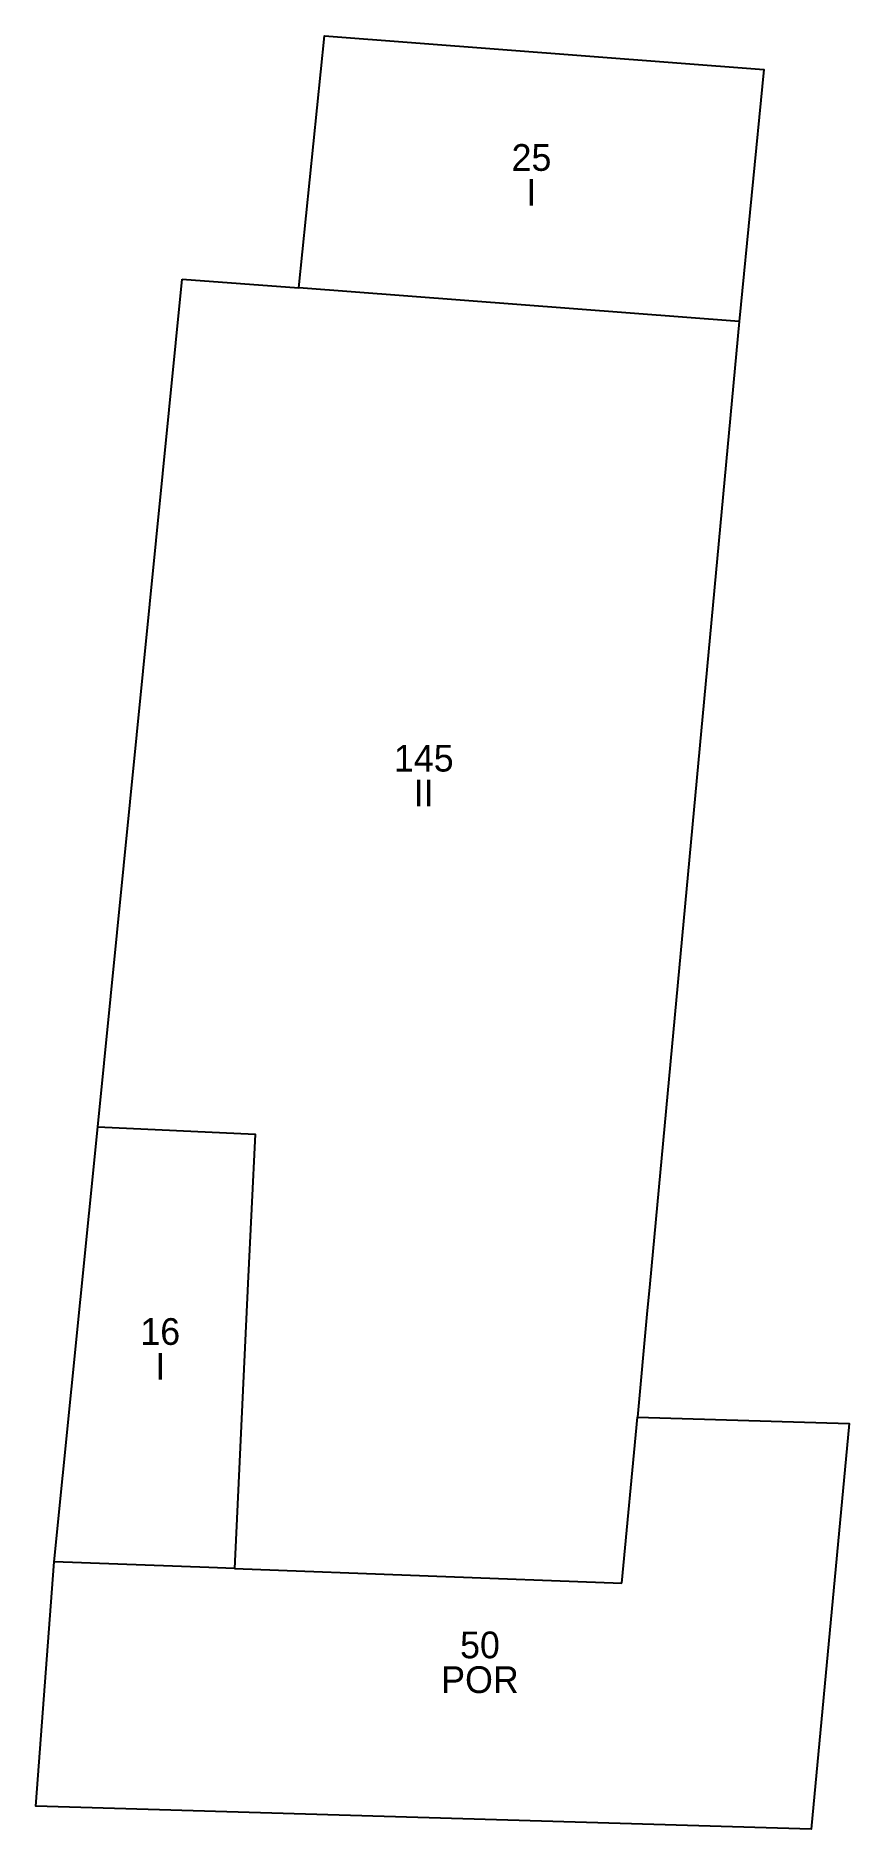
# Model space of a CAD drawing. Header units: metres. Extents: x 483396 to 483408.2, y 4631420.5 to 4631447.4.
import ezdxf
from ezdxf.enums import TextEntityAlignment as Align

# ---------------------------------------------------------------- set-up
doc = ezdxf.new("R2010")
doc.units = ezdxf.units.M

msp = doc.modelspace()

# ---------------------------------------------------------------- linework, layer by layer
at = {"layer": 'PG-LI'}
for p, q in [((483406.516, 4631443.103), (483399.932, 4631443.607)), ((483399.1715, 4631428.7065), (483398.971, 4631424.4435)), ((483404.763, 4631424.226), (483404.9935, 4631426.7085)), ((483398.587, 4631424.458), (483396.276, 4631424.545)), ((483398.971, 4631424.4435), (483398.587, 4631424.458)), ((483398.971, 4631424.4435), (483404.763, 4631424.226))]:
    msp.add_line(p, q, dxfattribs=at)
msp.add_lwpolyline([(483396.9245, 4631431.054), (483399.277, 4631430.9435), (483399.1715, 4631428.7065)], dxfattribs=at)
at = {"layer": 'PG-LP'}
for p, q in [((483396.9245, 4631431.054), (483398.188, 4631443.74)), ((483398.188, 4631443.74), (483399.932, 4631443.607)), ((483406.516, 4631443.103), (483405.179, 4631428.703)), ((483396.276, 4631424.545), (483396.9245, 4631431.054))]:
    msp.add_line(p, q, dxfattribs=at)
for points in [[(483399.932, 4631443.607), (483400.317, 4631447.38), (483406.8815, 4631446.8775), (483406.516, 4631443.103)], [(483405.179, 4631428.703), (483405.1365, 4631428.2505), (483404.9935, 4631426.7085)], [(483404.9935, 4631426.7085), (483408.1585, 4631426.6145), (483407.592, 4631420.543), (483396.001, 4631420.886), (483396.276, 4631424.545)]]:
    msp.add_lwpolyline(points, dxfattribs=at)

# ---------------------------------------------------------------- texts
at = {"layer": 'PG-AA'}
for s, p in [('I', (483403.41, 4631445.24)), ('II', (483401.8, 4631436.25)), ('I', (483397.86, 4631427.67)), ('POR', (483402.64, 4631422.98))]:
    msp.add_text(s, height=0.4, dxfattribs=at).set_placement(p, align=Align.TOP_CENTER)
at = {"layer": 'PG-AS'}
for s, p in [('25', (483403.41, 4631445.24)), ('145', (483401.8, 4631436.25)), ('16', (483397.86, 4631427.67)), ('50', (483402.64, 4631422.98))]:
    msp.add_text(s, height=0.4, dxfattribs=at).set_placement(p, align=Align.BOTTOM_CENTER)

doc.saveas('drawing.dxf')
